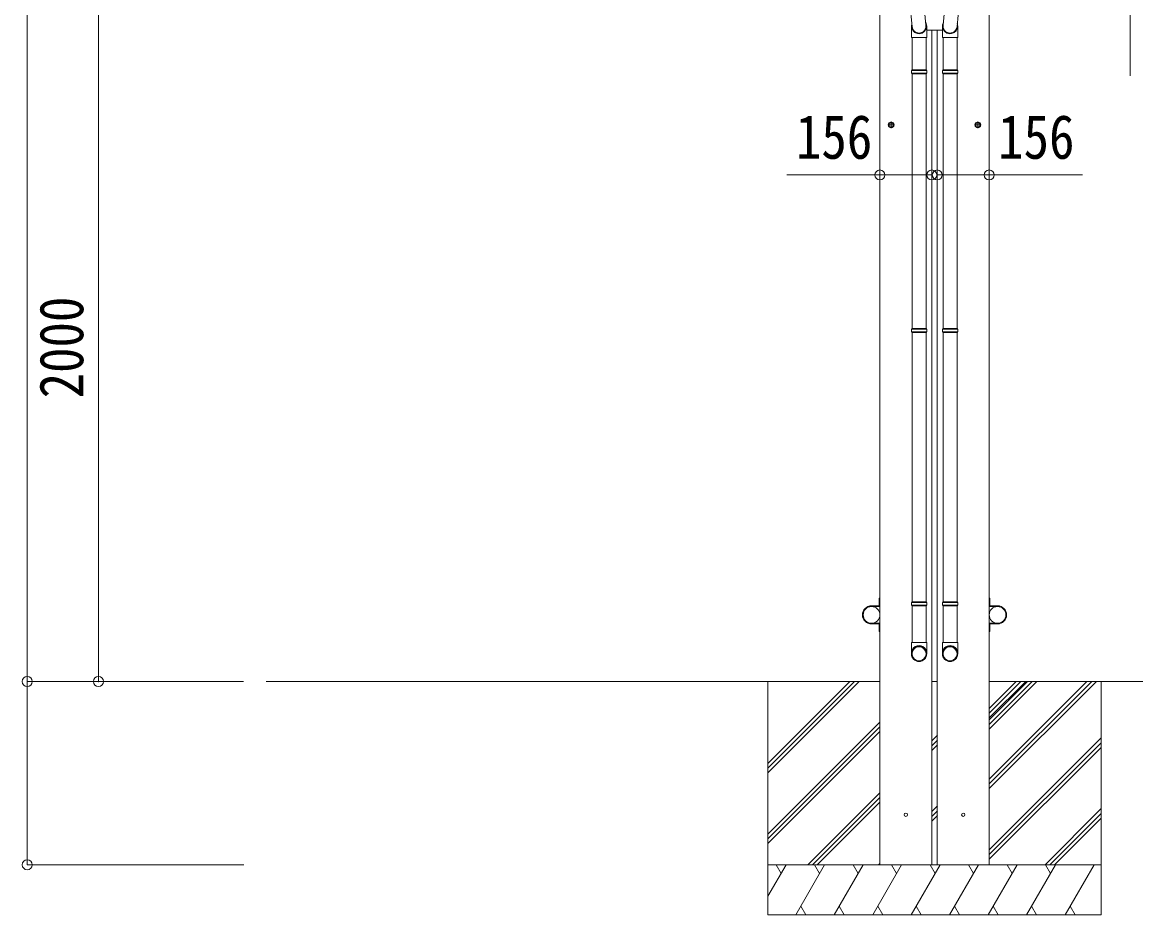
# Model space of a CAD drawing. Units: millimetres at full size, sheet at 1:30. Extents: x -8432 to 8432, y -5820 to 5820.
# Drawn here: x -6686 to -3346, y -3639 to -960 of the extents above; entities that cross this region are included whole.
import ezdxf
from ezdxf.enums import TextEntityAlignment as Align

# ---------------------------------------------------------------- set-up
doc = ezdxf.new("R2010")
doc.units = ezdxf.units.MM
doc.header["$LTSCALE"] = 30
doc.header["$PDMODE"] = 32
doc.header["$PDSIZE"] = 30
for name, color, linetype, lineweight in [('0-0_0', 7, 'Continuous', 9), ('0-3_ELV2', 4, 'Continuous', 9), ('0-6_OTH_LINE', 6, 'Continuous', 9), ('0-9_OUTLINE', 7, 'Continuous', 9)]:
    doc.layers.add(name, color=color, linetype=linetype, lineweight=lineweight)
doc.styles.add('ＭＳ ゴシック', font='')
doc.styles.get('ＭＳ ゴシック').set_extended_font_data('MS Gothic')

msp = doc.modelspace()

# ---------------------------------------------------------------- linework, layer by layer
at = {"layer": '0-0_0'}
for p, q in [((-5955.01, -2938.6), (-4113.58, -2938.6)), ((-4449.73, -2938.6), (-4449.73, -3638.59)), ((-4449.73, -3184.21), (-4204.11, -2938.6)), ((-4449.73, -3198.35), (-4189.97, -2938.6)), ((-4449.73, -3212.5), (-4175.83, -2938.6)), ((-3941.23, -2938.6), (-3958.23, -2938.6)), ((-3958.08, -2938.6), (-3941.38, -2938.6)), ((-3785.88, -2938.6), (-1866.94, -2938.6)), ((-3785.73, -3081.36), (-3642.97, -2938.6)), ((-3785.73, -3067.22), (-3657.11, -2938.6)), ((-3785.73, -3053.08), (-3671.25, -2938.6)), ((-3785.73, -3260.11), (-3464.22, -2938.6)), ((-3785.73, -3231.82), (-3492.5, -2938.6)), ((-3785.73, -3245.96), (-3478.36, -2938.6)), ((-3785.73, -3047.98), (-3676.35, -2938.6)), ((-3785.73, -3033.83), (-3690.49, -2938.6)), ((-3785.73, -3019.69), (-3704.63, -2938.6)), ((-3449.73, -2938.6), (-3449.73, -3638.59)), ((-4449.73, -3396.34), (-4113.73, -3060.35)), ((-4449.73, -3410.49), (-4113.73, -3074.49)), ((-4449.73, -3424.63), (-4113.73, -3088.63)), ((-3958.23, -3116.98), (-3941.23, -3099.98)), ((-3958.23, -3131.12), (-3941.23, -3114.12)), ((-3958.23, -3145.26), (-3941.23, -3128.26)), ((-3785.73, -3443.95), (-3449.73, -3107.96)), ((-3785.73, -3458.1), (-3449.73, -3122.1)), ((-3785.73, -3472.24), (-3449.73, -3136.24)), ((-4329.85, -3488.6), (-4113.73, -3272.48)), ((-4315.71, -3488.6), (-4113.73, -3286.62)), ((-4301.56, -3488.6), (-4113.73, -3300.76)), ((-3958.23, -3329.11), (-3941.23, -3312.11)), ((-3958.23, -3343.25), (-3941.23, -3326.25)), ((-3618.24, -3488.6), (-3449.73, -3320.09)), ((-3604.1, -3488.6), (-3449.73, -3334.23)), ((-3958.23, -3357.4), (-3941.23, -3340.4)), ((-3589.96, -3488.6), (-3449.73, -3348.37)), ((-3449.73, -3488.6), (-4449.73, -3488.6)), ((-4449.73, -3583.2), (-4395.11, -3488.6)), ((-4410.11, -3514.58), (-4425.11, -3488.59)), ((-4366.25, -3638.59), (-4279.64, -3488.6)), ((-4294.64, -3514.58), (-4309.64, -3488.59)), ((-4250.78, -3638.59), (-4164.17, -3488.6)), ((-4179.17, -3514.58), (-4194.17, -3488.59)), ((-4135.31, -3638.59), (-4048.7, -3488.6)), ((-4117.72, -3488.6), (-4113.73, -3484.61)), ((-4063.7, -3514.58), (-4078.71, -3488.59)), ((-4019.84, -3638.59), (-3933.23, -3488.6)), ((-3948.23, -3514.58), (-3963.24, -3488.59)), ((-3904.37, -3638.59), (-3817.76, -3488.6)), ((-3832.76, -3514.58), (-3847.77, -3488.59)), ((-3788.9, -3638.59), (-3702.29, -3488.6)), ((-3717.29, -3514.58), (-3732.29, -3488.59)), ((-3673.43, -3638.59), (-3586.82, -3488.6)), ((-3616.82, -3488.6), (-3601.82, -3514.58)), ((-3557.96, -3638.59), (-3471.35, -3488.6)), ((-4449.73, -3638.59), (-3449.73, -3638.59)), ((-4351.25, -3612.61), (-4336.25, -3638.59)), ((-4235.78, -3612.61), (-4220.78, -3638.59)), ((-4120.31, -3612.61), (-4105.31, -3638.59)), ((-4004.84, -3612.61), (-3989.84, -3638.59)), ((-3889.37, -3612.62), (-3874.37, -3638.59)), ((-3773.9, -3612.62), (-3758.9, -3638.59)), ((-3658.43, -3612.62), (-3643.43, -3638.59)), ((-3542.96, -3612.62), (-3527.96, -3638.59))]:
    msp.add_line(p, q, dxfattribs=at)
at = {"layer": '0-3_ELV2'}
for p, q in [((-4113.58, -3488.54), (-4113.58, -809.6)), ((-3958.08, -3488.54), (-3958.08, -983.15)), ((-3941.38, -3488.54), (-3941.38, -983.15)), ((-4089.88, -1268.15), (-4069.88, -1268.15)), ((-4086.38, -1264.39), (-4079.88, -1260.64)), ((-4079.88, -1278.15), (-4079.88, -1258.15)), ((-4079.88, -1260.64), (-4073.38, -1264.39)), ((-4073.38, -1264.39), (-4073.38, -1271.9)), ((-3809.88, -1268.15), (-3829.88, -1268.15)), ((-3819.88, -1260.64), (-3826.38, -1264.39)), ((-3826.38, -1264.39), (-3826.38, -1271.9)), ((-3819.88, -1278.15), (-3819.88, -1258.15)), ((-3813.38, -1264.39), (-3819.88, -1260.64)), ((-4073.38, -1271.9), (-4079.88, -1275.65)), ((-3826.38, -1271.9), (-3819.88, -1275.65)), ((-4113.73, -2688.6), (-4115.73, -2688.6)), ((-4115.73, -2711.3), (-4115.73, -2688.6)), ((-3785.73, -2688.6), (-3783.73, -2688.6)), ((-3785.73, -2688.6), (-3785.73, -2711.3)), ((-3783.73, -2711.3), (-3783.73, -2688.6)), ((-4138.73, -2711.3), (-4115.73, -2711.3)), ((-4115.73, -2713.3), (-4138.73, -2713.3)), ((-3760.73, -2711.3), (-3783.73, -2711.3)), ((-3783.73, -2713.3), (-3760.73, -2713.3)), ((-4115.73, -2763.9), (-4138.73, -2763.9)), ((-4138.73, -2765.9), (-4115.73, -2765.9)), ((-4115.73, -2765.9), (-4115.73, -2788.6)), ((-3785.73, -2788.6), (-3785.73, -2765.9)), ((-3783.73, -2763.9), (-3760.73, -2763.9)), ((-3783.73, -2765.9), (-3783.73, -2788.6)), ((-3760.73, -2765.9), (-3783.73, -2765.9)), ((-4113.73, -2788.6), (-4115.73, -2788.6)), ((-3785.73, -2788.6), (-3783.73, -2788.6))]:
    msp.add_line(p, q, dxfattribs=at)
for points in [[(-3785.88, -3488.54), (-3785.88, -809.6), (-3805.88, -809.6), (-3836.74, -812.84)], [(-4079.88, -1275.65), (-4086.38, -1271.9), (-4086.38, -1264.39)], [(-3819.88, -1275.65), (-3813.38, -1271.9), (-3813.38, -1264.39)]]:
    msp.add_lwpolyline(points, dxfattribs=at)
for centre, radius in [((-4079.88, -1268.15), 8.5), ((-4079.88, -1268.15), 7.7), ((-4079.88, -1268.15), 6.5), ((-3819.88, -1268.15), 8.5), ((-3819.88, -1268.15), 7.7), ((-3819.88, -1268.15), 6.5), ((-4138.73, -2738.6), 25), ((-3760.73, -2738.6), 25), ((-4035.83, -3338.54), 5), ((-3863.63, -3338.54), 5)]:
    msp.add_circle(centre, radius, dxfattribs=at)
for centre, radius, start, end in [((-4138.73, -2738.6), 27.3, 90, 270), ((-4138.73, -2738.6), 25.3, 90, 270), ((-4115.73, -2711.3), 2, 270, 0), ((-3783.73, -2711.3), 2, 180, 270), ((-3760.73, -2738.6), 27.3, 270, 90), ((-3760.73, -2738.6), 25.3, 270, 90), ((-4115.73, -2765.9), 2, 0, 90), ((-3783.73, -2765.9), 2, 90, 180)]:
    msp.add_arc(centre, radius, start, end, dxfattribs=at)
at = {"layer": '0-6_OTH_LINE'}
for p, q in [((-6671.11, -819.11), (-6671.11, -2938.6)), ((-6457.58, -2938.6), (-6457.58, -938.6)), ((-4113.58, -1418.15), (-4393.2, -1418.15)), ((-3958.08, -1418.15), (-4113.58, -1418.15)), ((-3941.38, -1418.15), (-3785.88, -1418.15)), ((-3785.88, -1418.15), (-3506.26, -1418.15)), ((-6671.11, -3488.6), (-6671.11, -2938.6)), ((-6671.11, -2938.6), (-6022.11, -2938.6)), ((-6457.58, -2938.6), (-6247.14, -2938.6)), ((-6671.11, -3488.6), (-6021.61, -3488.6))]:
    msp.add_line(p, q, dxfattribs=at)
at = {"layer": '0-6_OTH_LINE', "lineweight": 18}
msp.add_line((-3362.97, -938.6), (-3362.97, -1120.1), dxfattribs=at)
at = {"layer": '0-6_OTH_LINE'}
for p in [(-4113.58, -1418.15), (-3958.08, -1418.15), (-3941.38, -1418.15), (-3785.88, -1418.15), (-6671.11, -2938.6), (-6457.58, -2938.6), (-6671.11, -3488.6)]:
    msp.add_point(p, dxfattribs=at)
at = {"layer": '0-9_OUTLINE'}
for p, q in [((-4023.86, -904.74), (-4017.2, -972.48)), ((-3980.95, -913.03), (-3975.39, -968.76)), ((-3918.51, -913.03), (-3924.07, -968.76)), ((-3875.61, -904.74), (-3882.26, -972.48)), ((-4019.24, -971.26), (-4019.24, -1005.92)), ((-3973.24, -1005.92), (-3973.24, -971.57)), ((-3973.24, -983.15), (-3926.22, -983.15)), ((-3926.22, -1005.92), (-3926.22, -971.57)), ((-3880.22, -971.26), (-3880.22, -1005.92)), ((-4019.24, -1005.92), (-3973.24, -1005.92)), ((-4017.24, -1005.92), (-4017.24, -1102.66)), ((-3975.24, -1005.92), (-3975.24, -1102.66)), ((-3880.22, -1005.92), (-3926.22, -1005.92)), ((-3924.22, -1005.92), (-3924.22, -1102.66)), ((-3882.22, -1005.92), (-3882.22, -1102.66)), ((-4019.24, -1104.66), (-4018.24, -1102.66)), ((-4019.24, -1104.66), (-3973.24, -1104.66)), ((-4019.24, -1104.66), (-4019.24, -1112.66)), ((-4019.24, -1112.66), (-3973.24, -1112.66)), ((-4019.24, -1112.66), (-4018.24, -1114.66)), ((-4018.24, -1102.66), (-3974.24, -1102.66)), ((-4018.24, -1114.66), (-3974.24, -1114.66)), ((-4017.24, -1114.66), (-4017.24, -1878.54)), ((-3975.24, -1114.66), (-3975.24, -1878.54)), ((-3973.24, -1104.66), (-3974.24, -1102.66)), ((-3926.22, -1104.66), (-3925.22, -1102.66)), ((-3880.22, -1104.66), (-3926.22, -1104.66)), ((-3880.22, -1112.66), (-3926.22, -1112.66)), ((-3881.22, -1102.66), (-3925.22, -1102.66)), ((-3881.22, -1114.66), (-3925.22, -1114.66)), ((-3924.22, -1114.66), (-3924.22, -1878.54)), ((-3882.22, -1114.66), (-3882.22, -1878.54)), ((-3880.22, -1104.66), (-3881.22, -1102.66)), ((-3880.22, -1112.66), (-3881.22, -1114.66)), ((-3880.22, -1104.66), (-3880.22, -1112.66)), ((-4019.24, -1880.54), (-4018.24, -1878.54)), ((-4019.24, -1880.54), (-3973.24, -1880.54)), ((-4019.24, -1880.54), (-4019.24, -1888.54)), ((-4019.24, -1888.54), (-3973.24, -1888.54)), ((-4019.24, -1888.54), (-4018.24, -1890.54)), ((-4018.24, -1878.54), (-3974.24, -1878.54)), ((-4018.24, -1890.54), (-3974.24, -1890.54)), ((-4017.24, -1890.54), (-4017.24, -2699.04)), ((-3975.24, -1890.54), (-3975.24, -2699.04)), ((-3973.24, -1880.54), (-3974.24, -1878.54)), ((-3926.22, -1880.54), (-3925.22, -1878.54)), ((-3880.22, -1880.54), (-3926.22, -1880.54)), ((-3880.22, -1888.54), (-3926.22, -1888.54)), ((-3881.22, -1878.54), (-3925.22, -1878.54)), ((-3881.22, -1890.54), (-3925.22, -1890.54)), ((-3924.22, -1890.54), (-3924.22, -2699.04)), ((-3882.22, -1890.54), (-3882.22, -2699.04)), ((-3880.22, -1880.54), (-3881.22, -1878.54)), ((-3880.22, -1888.54), (-3881.22, -1890.54)), ((-3880.22, -1880.54), (-3880.22, -1888.54)), ((-4019.24, -2701.04), (-4018.24, -2699.04)), ((-4019.24, -2701.04), (-3973.24, -2701.04)), ((-4019.24, -2701.04), (-4019.24, -2709.04)), ((-4018.24, -2699.04), (-3974.24, -2699.04)), ((-3973.24, -2701.04), (-3974.24, -2699.04)), ((-3926.22, -2701.04), (-3925.22, -2699.04)), ((-3880.22, -2701.04), (-3926.22, -2701.04)), ((-3881.22, -2699.04), (-3925.22, -2699.04)), ((-3880.22, -2701.04), (-3881.22, -2699.04)), ((-3880.22, -2701.04), (-3880.22, -2709.04)), ((-4019.24, -2709.04), (-3973.24, -2709.04)), ((-4019.24, -2709.04), (-4018.24, -2711.04)), ((-4018.24, -2711.04), (-3974.24, -2711.04)), ((-4017.24, -2711.04), (-4017.24, -2821.04)), ((-3975.24, -2711.04), (-3975.24, -2821.04)), ((-3880.22, -2709.04), (-3926.22, -2709.04)), ((-3881.22, -2711.04), (-3925.22, -2711.04)), ((-3924.22, -2711.04), (-3924.22, -2821.04)), ((-3882.22, -2711.04), (-3882.22, -2821.04)), ((-3880.22, -2709.04), (-3881.22, -2711.04)), ((-4019.24, -2855.18), (-4019.24, -2821.04)), ((-4019.24, -2821.04), (-3973.24, -2821.04)), ((-3973.24, -2855.18), (-3973.24, -2821.04)), ((-3926.22, -2855.18), (-3926.22, -2821.04)), ((-3880.22, -2821.04), (-3926.22, -2821.04)), ((-3880.22, -2855.18), (-3880.22, -2821.04))]:
    msp.add_line(p, q, dxfattribs=at)
for points in [[(-3973.24, -1104.66), (-3973.24, -1112.66), (-3974.24, -1114.66)], [(-3926.22, -1104.66), (-3926.22, -1112.66), (-3925.22, -1114.66)], [(-3973.24, -1880.54), (-3973.24, -1888.54), (-3974.24, -1890.54)], [(-3926.22, -1880.54), (-3926.22, -1888.54), (-3925.22, -1890.54)], [(-3973.24, -2701.04), (-3973.24, -2709.04), (-3974.24, -2711.04)], [(-3926.22, -2701.04), (-3926.22, -2709.04), (-3925.22, -2711.04)]]:
    msp.add_lwpolyline(points, dxfattribs=at)
for centre, start, end in [((-4003.24, -971.57), 0, 2.54858), ((-3896.22, -971.57), 177.45142, 180)]:
    msp.add_arc(centre, 30, start, end, dxfattribs=at)
for centre, major_axis, ratio, start_param, end_param in [((-3996.24, -971.26), (-23, 0), 0.996195, 5.9588909, 9.9444346), ((-3903.22, -971.26), (23, 0), 0.996195, 2.621936, 6.6074797), ((-3996.24, -971.26), (-21, 0), 0.996195, 0.0583862, 3.2616355), ((-3903.22, -971.26), (21, 0), 0.996195, 3.0215498, 6.2247991), ((-3996.24, -2853.44), (23, 0), 0.996195, 6.2831853, 9.424778), ((-3996.24, -2855.18), (23, 0), 0.996195, 6.2831853, 9.424778), ((-3903.22, -2853.44), (-23, 0), 0.996195, 3.1415927, 6.2831853), ((-3903.22, -2855.18), (-23, 0), 0.996195, 3.1415927, 6.2831853), ((-3996.24, -2855.18), (0, -23.43), 0.981806, 4.712389, 7.8539816), ((-3903.22, -2855.18), (0, -23.43), 0.981806, 4.712389, 7.8539816)]:
    msp.add_ellipse(centre, major_axis=major_axis, ratio=ratio, start_param=start_param, end_param=end_param, dxfattribs=at)
for centre, major_axis in [((-3996.24, -2855.18), (-21, 0)), ((-3903.22, -2855.18), (21, 0))]:
    msp.add_ellipse(centre, major_axis=major_axis, ratio=0.996195, dxfattribs=at)

# ---------------------------------------------------------------- texts
at = {"layer": '0-6_OTH_LINE', "color": 7, "style": 'ＭＳ ゴシック', "width": 0.85}
for p in [(-4365.51, -1409.17), (-3758.95, -1409.17)]:
    msp.add_text('156', height=132, dxfattribs=at).set_placement(p, align=Align.BOTTOM_LEFT)
msp.add_text('2000', height=132, rotation=90, dxfattribs=at).set_placement((-6463.58, -2088.6), align=Align.BOTTOM_LEFT)

doc.saveas('drawing.dxf')
